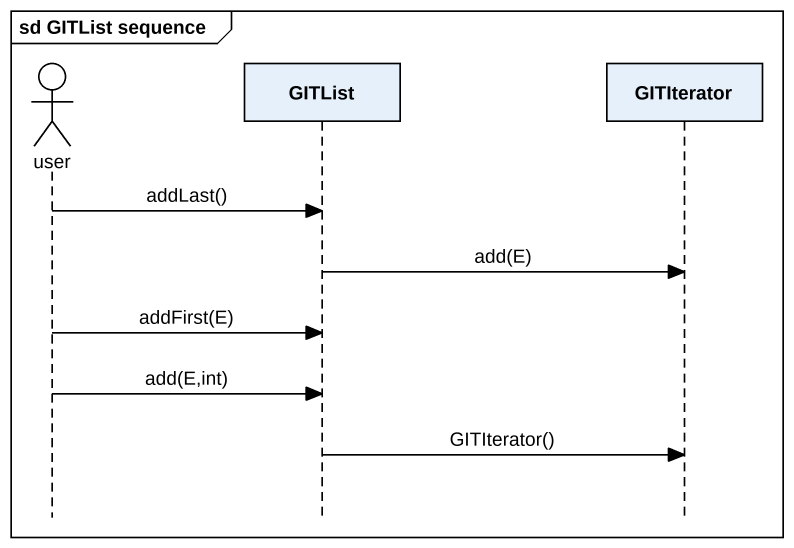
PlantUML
@startuml
mainframe sd GITList sequence
hide footbox
actor user
participant GITList
participant GITIterator

user -> GITList : addLast()
GITList -> GITIterator : add(E)
user -> GITList : addFirst(E)
user -> GITList : add(E,int)
GITList -> GITIterator : GITIterator()
@enduml
